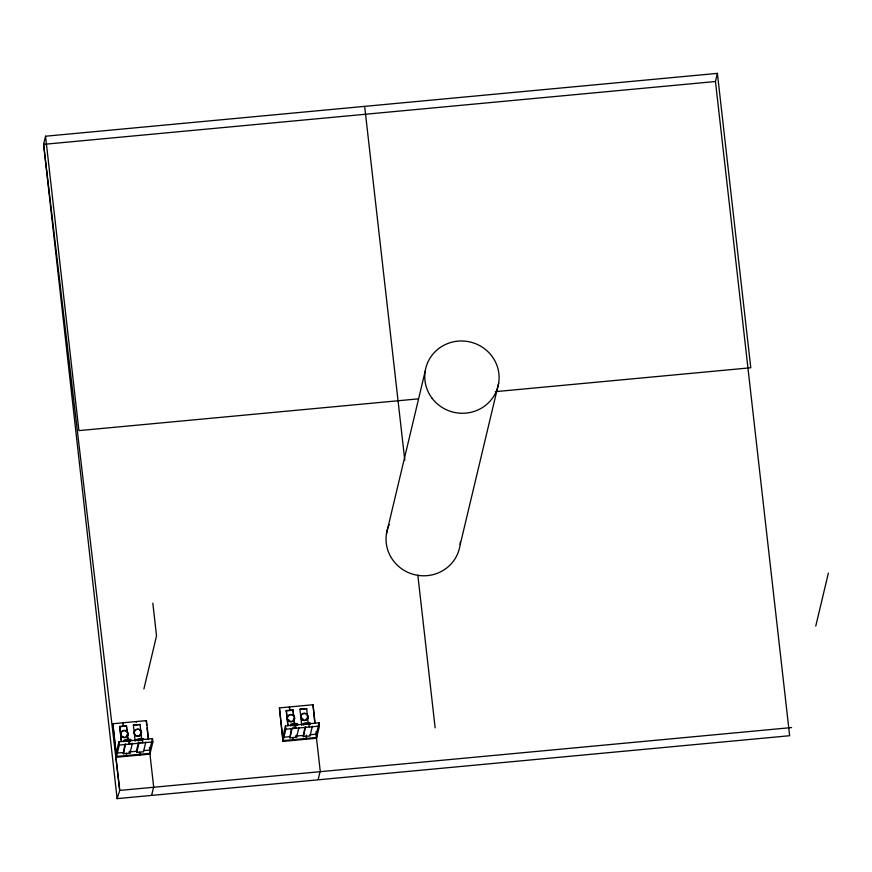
<?xml version="1.0" encoding="UTF-8"?>
<svg xmlns="http://www.w3.org/2000/svg" width="872" height="872" viewBox="0 0 872 872"><rect width="100%" height="100%" fill="white"/><g stroke="black" fill="none" stroke-linecap="round" stroke-linejoin="round"><path stroke-width="1.31" d="M45.54 136.228L43.6 144.36L117.11 798.632L789.64 735.717L715.465 81.51L717.394 73.368L45.54 136.228L78.916 430.615L418.331 398.864M148.567 739.325L146.441 720.599L112.848 723.738L116.358 757.256L149.951 754.117L152.862 741.919L152.491 738.649L118.897 741.789L116.183 753.179L123.737 752.471M121.328 741.538L119.715 726.398L126.44 725.766L127.203 732.502M122.734 723.607L122.919 722.79L123.29 726.06M116.358 757.256L119.268 745.059L118.897 741.789M126.974 731.488L126.44 725.766M124.838 744.416L123.323 753.691L130.037 753.07L132.359 743.304M123.323 753.691L125.644 743.936M128.576 741.647L128.969 740.84L129.339 744.121M133.372 725.123L140.087 724.49L133.372 725.123L135.204 741.287M126.44 756.318L126.386 753.321M117.11 798.632L119.726 790.435L116.009 757.724M143.902 688.945L156.535 635.884L152.829 603.173M136.163 722.354L136.359 721.536M138.572 741.941L136.533 750.476L136.751 752.438L143.477 751.806L145.798 742.05M136.751 752.438L139.084 742.682L141.319 742.464M146.245 721.406L146.441 720.599M139.88 755.065L139.825 752.067M152.491 738.649L149.777 750.029L143.477 750.618M151.728 794.959L153.657 786.827L149.951 754.117M315.13 723.477L313.004 704.74L279.411 707.89L282.92 741.407L316.514 738.268L319.425 726.071L319.054 722.801L285.46 725.94L282.746 737.331L290.3 736.622M287.88 725.689L286.278 710.549L293.003 709.917L293.766 716.653M289.297 707.759L289.482 706.941L289.853 710.211M282.92 741.407L285.831 729.21L285.46 725.94M293.537 715.629L293.003 709.917M291.401 728.567L289.886 737.843L296.6 737.222L298.922 727.455M289.886 737.843L292.207 728.087L295.564 727.771M299.935 709.274L306.65 708.642L299.935 709.274L301.767 725.439M293.003 740.47L292.948 737.472M304.84 727.303L303.314 736.589L310.04 735.957L312.361 726.202M303.314 736.589L305.647 726.834M313.004 704.74L314.781 722.953M308.775 724.556L308.971 723.738L309.342 727.008M306.443 739.205L306.257 735.129M319.054 722.801L316.144 734.998L320.22 770.979L318.291 779.11M386.47 533.675L425.187 371.156M498.686 383.102L459.969 545.621A37.234 36.079 13.4 0 1 412.848 574.212A37.234 36.079 13.4 0 1 389.174 524.65M815.756 626.096L828.4 573.035M128.784 741.56L126.931 741.32M295.139 725.798L294.54 725.94M715.465 81.51L43.6 144.36L119.726 790.435L791.58 727.575M495.361 391.659L750.781 367.766L717.394 73.368M286.201 710.876L292.927 710.244M119.638 726.725L126.364 726.093M129.001 743.62L131.247 743.413M285.831 729.21L319.425 726.071M119.268 745.059L152.862 741.919M295.51 736.132L303.576 735.379M310.04 734.769L316.34 734.18M128.947 751.98L137.013 751.228M295.118 725.351L293.014 725.951M364.67 106.373L404.793 460.231M417.83 575.128L435.15 727.869M316.035 731.51L316.71 737.45L283.117 740.601L279.411 707.89M306.65 708.642L308.252 723.782M295.532 724.992L295.902 728.262M296.382 735.26L296.6 737.222M294.071 719.346L294.682 724.741M294.147 721.024L294.453 723.716M286.278 710.549L287.967 725.362M149.472 747.359L150.148 753.299L116.554 756.449L112.848 723.738M146.267 721.329L146.703 725.253M147.008 727.869L148.338 739.641M142.409 739.587L142.779 742.857M140.087 724.49L141.689 739.63M129.819 751.108L130.037 753.07M127.508 735.194L127.966 739.238M127.585 736.873L127.89 739.565M119.715 726.398L121.404 741.211M460.362 541.599A37.234 36.079 13.4 0 1 460.144 544.292M137.166 740.208A3.641 0.85 -6.1 0 1 139.891 738.595A3.641 0.85 -6.1 0 1 143.422 739.467M137.035 740.688A3.641 0.85 -6.1 0 1 142.659 739.848M138.016 735.554A1.352 1.308 13.4 0 1 136.98 735.587M139.248 729.679A3.641 3.532 13.4 0 1 140.632 735.14A3.641 3.532 13.4 0 1 134.866 734.943A3.641 3.532 13.4 0 1 136.468 729.581M137.394 729.374A3.641 3.532 13.4 0 1 138.343 729.406M140.261 734.006A2.703 2.627 13.4 0 1 139.891 734.584M123.246 736.687A1.352 1.308 13.4 0 1 122.985 736.459M127.04 734.616A2.703 2.627 13.4 0 1 126.843 735.27M124.053 740.84A3.641 0.85 -6.1 0 1 128.151 739.303A3.641 0.85 -6.1 0 1 130.222 740.492M124.053 741.712A3.641 0.85 -6.1 0 1 126.876 740.753A3.641 0.85 -6.1 0 1 130.615 740.742M126.713 741.015A2.703 0.632 -6.1 0 1 129.612 740.895A2.703 0.632 -6.1 0 1 130.048 741.549M303.728 724.349A3.641 0.85 -6.1 0 1 306.454 722.746A3.641 0.85 -6.1 0 1 309.985 723.618M303.303 725.079A3.641 0.85 -6.1 0 1 304.818 724.381M305.669 724.196A3.641 0.85 -6.1 0 1 310.279 724.261M289.809 720.839A1.352 1.308 13.4 0 1 289.548 720.61M291.488 714.822A3.641 3.532 13.4 0 1 293.962 720.316A3.641 3.532 13.4 0 1 287.825 720.109A3.641 3.532 13.4 0 1 290.529 714.789M289.232 720.327A2.703 2.627 13.4 0 1 288.741 719.825M293.602 718.768A2.703 2.627 13.4 0 1 293.395 719.422M291.041 725.144A3.641 0.85 -6.1 0 1 291.749 723.923A3.641 0.85 -6.1 0 1 296.633 723.509A3.641 0.85 -6.1 0 1 296.785 724.643M290.616 725.864A3.641 0.85 -6.1 0 1 293.908 724.839A3.641 0.85 -6.1 0 1 297.603 725.046M292.643 725.297A2.703 0.632 -6.1 0 1 295.336 724.981M302.966 719.335A1.352 1.308 13.4 0 1 302.78 719.051M306.824 718.157A2.703 2.627 13.4 0 1 306.454 718.735M303.249 719.433A2.703 2.627 13.4 0 1 302.649 719.062M302.159 718.55A2.703 2.627 13.4 0 1 301.832 717.95M431.967 398.112A37.234 36.079 13.4 0 0 495.972 392.128A37.234 36.079 13.4 0 0 457.855 341.148A37.234 36.079 13.4 0 0 431.967 398.112M134.942 734.616A3.641 3.532 13.4 0 0 141.199 734.039A3.641 3.532 13.4 0 0 137.471 729.047A3.641 3.532 13.4 0 0 134.942 734.616M121.513 735.892A3.641 3.532 13.4 0 0 127.781 735.303A3.641 3.532 13.4 0 0 124.053 730.322A3.641 3.532 13.4 0 0 121.513 735.892M121.437 736.219A3.641 3.532 13.4 0 0 127.704 735.63A3.641 3.532 13.4 0 0 123.977 730.638A3.641 3.532 13.4 0 0 121.437 736.219M288.076 720.043A3.641 3.532 13.4 0 0 294.344 719.455A3.641 3.532 13.4 0 0 290.616 714.462A3.641 3.532 13.4 0 0 288.076 720.043M301.505 718.768A3.641 3.532 13.4 0 0 307.762 718.19A3.641 3.532 13.4 0 0 304.034 713.198A3.641 3.532 13.4 0 0 301.505 718.768M301.418 719.095A3.641 3.532 13.4 0 0 307.685 718.506A3.641 3.532 13.4 0 0 303.957 713.525A3.641 3.532 13.4 0 0 301.418 719.095"/></g></svg>
